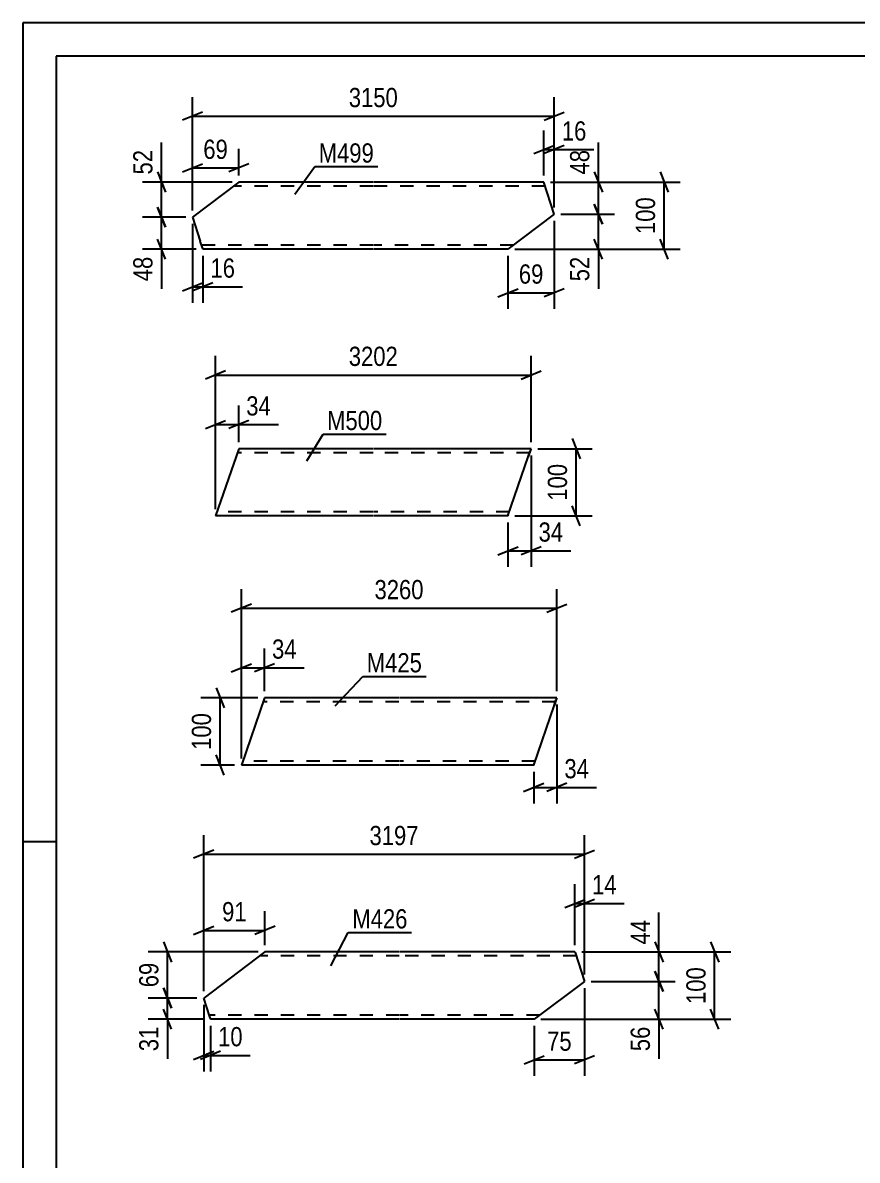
# Model space of a CAD drawing. Header units: millimetres. Extents: x 0 to 594, y 0 to 420.
# Drawn here: x 0 to 124.3, y 250.6 to 420 of the extents above; entities that cross this region are included whole.
import ezdxf

# ---------------------------------------------------------------- set-up
doc = ezdxf.new("R2010")
doc.units = ezdxf.units.MM
doc.linetypes.add('DXK_LINE_DOT2', pattern=[3.9198, 1.9599, -1.9599])
doc.styles.add('Arial Narrow', font='ARIALN.TTF', dxfattribs={"height": 0.2})

# ---------------------------------------------------------------- blocks, each defined once
blk = doc.blocks.new('Unknown-570389203-1132')
at = {"color": 5, "linetype": 'Continuous'}
for p, q in [((594, 420), (0, 420)), ((0, 420), (0, 0)), ((589, 415), (5, 415)), ((5, 415), (5, 5)), ((5, 298), (0, 298))]:
    blk.add_line(p, q, dxfattribs=at)
blk = doc.blocks.new('Part-570389203-18737 - 18736')
at = {"color": 2, "linetype": 'Continuous'}
for p, q in [((32.17, 396.27), (25.27, 391.04)), ((52.17, 396.27), (32.17, 396.27)), ((77.6, 396.27), (52.27, 396.27)), ((79.16, 391.5), (77.6, 396.27)), ((79.16, 391.5), (72.27, 386.27)), ((25.27, 391.04), (26.44, 387.47)), ((26.72, 386.62), (26.44, 387.47)), ((26.8, 386.36), (26.72, 386.62)), ((26.83, 386.27), (26.8, 386.36)), ((52.17, 386.27), (26.83, 386.27)), ((72.27, 386.27), (52.27, 386.27))]:
    blk.add_line(p, q, dxfattribs=at)
at = {"color": 7, "linetype": 'DXK_LINE_DOT2'}
for p, q in [((52.17, 395.67), (31.37, 395.67)), ((77.79, 395.67), (52.27, 395.67)), ((26.59, 387.01), (26.44, 387.47)), ((26.72, 386.62), (26.62, 386.92)), ((52.17, 386.87), (26.64, 386.87)), ((73.06, 386.87), (52.27, 386.87))]:
    blk.add_line(p, q, dxfattribs=at)
blk = doc.blocks.new('Part-570389203-18766 - 18765')
at = {"color": 2, "linetype": 'Continuous'}
for p, q in [((32.17, 356.55), (28.72, 346.55)), ((52.17, 356.55), (32.17, 356.55)), ((75.71, 356.55), (52.27, 356.55)), ((75.68, 356.46), (75.29, 355.35)), ((75.71, 356.55), (75.68, 356.46)), ((72.27, 346.55), (75.29, 355.35)), ((52.17, 346.55), (28.72, 346.55)), ((72.27, 346.55), (52.27, 346.55))]:
    blk.add_line(p, q, dxfattribs=at)
at = {"color": 7, "linetype": 'DXK_LINE_DOT2'}
for p, q in [((52.17, 355.95), (31.96, 355.95)), ((75.5, 355.95), (52.27, 355.95)), ((75.29, 355.35), (75.59, 356.2)), ((52.17, 347.15), (28.93, 347.15)), ((72.47, 347.15), (52.27, 347.15)), ((72.3, 346.65), (72.27, 346.55))]:
    blk.add_line(p, q, dxfattribs=at)
blk = doc.blocks.new('Part-570389203-18774 - 18773')
at = {"color": 2, "linetype": 'Continuous'}
for p, q in [((36, 319.43), (32.56, 309.43)), ((56, 319.43), (36, 319.43)), ((79.54, 319.43), (56.1, 319.43)), ((79.51, 319.34), (79.13, 318.23)), ((79.54, 319.43), (79.51, 319.34)), ((76.1, 309.43), (79.13, 318.23)), ((56, 309.43), (32.56, 309.43)), ((76.1, 309.43), (56.1, 309.43))]:
    blk.add_line(p, q, dxfattribs=at)
at = {"color": 7, "linetype": 'DXK_LINE_DOT2'}
for p, q in [((56, 318.83), (35.79, 318.83)), ((79.34, 318.83), (56.1, 318.83)), ((79.13, 318.23), (79.42, 319.08)), ((56, 310.03), (32.76, 310.03)), ((76.31, 310.03), (56.1, 310.03)), ((76.13, 309.52), (76.1, 309.43))]:
    blk.add_line(p, q, dxfattribs=at)
blk = doc.blocks.new('Part-570389203-18782 - 18781')
at = {"color": 2, "linetype": 'Continuous'}
for p, q in [((36.08, 281.59), (26.95, 274.73)), ((56.08, 281.59), (36.08, 281.59)), ((82.25, 281.59), (56.18, 281.59)), ((82.25, 281.59), (82.28, 281.5)), ((82.28, 281.5), (83.66, 277.21)), ((83.66, 277.21), (76.18, 271.59)), ((27.85, 271.94), (26.95, 274.73)), ((27.94, 271.68), (27.85, 271.94)), ((27.97, 271.59), (27.94, 271.68)), ((56.08, 271.59), (27.97, 271.59)), ((76.18, 271.59), (56.18, 271.59))]:
    blk.add_line(p, q, dxfattribs=at)
at = {"color": 7, "linetype": 'DXK_LINE_DOT2'}
for p, q in [((56.08, 280.99), (35.28, 280.99)), ((82.44, 280.99), (56.18, 280.99)), ((27.76, 272.23), (27.73, 272.33)), ((56.08, 272.19), (27.77, 272.19)), ((76.98, 272.19), (56.18, 272.19))]:
    blk.add_line(p, q, dxfattribs=at)
blk = doc.blocks.new('StraightDimension-570389203-19005 - 18736')
at = {"color": 7, "linetype": 'Continuous'}
for p, q in [((85.13, 397.77), (86.33, 394.77)), ((78.6, 396.27), (88.13, 396.27)), ((85.73, 391.5), (85.73, 396.27)), ((80.16, 391.5), (88.13, 391.5)), ((86.33, 390), (85.13, 393))]:
    blk.add_line(p, q, dxfattribs=at)
at = {"color": 0}
blk.add_wipeout([(84.98, 401.65), (80.78, 401.65), (80.78, 396.8), (84.98, 396.8)], dxfattribs=at)
at = {"color": 7, "linetype": 'Continuous'}
blk.add_line((85.73, 396.27), (85.73, 402.18), dxfattribs=at)
blk.add_line((85.73, 396.27), (85.73, 402.18), dxfattribs=at)
at = {"color": 3, "style": 'Arial Narrow'}
blk.add_text('48', height=2.863, rotation=90.0002, dxfattribs=at).set_placement((84.38, 397.4))
blk = doc.blocks.new('StraightDimension-570389203-18965 - 18736')
at = {"color": 7, "linetype": 'Continuous'}
for p, q in [((77.6, 397.27), (77.6, 403.95)), ((79.16, 392.5), (79.16, 403.95)), ((76.1, 400.5), (79.1, 401.7)), ((80.66, 401.7), (77.66, 400.5)), ((77.6, 401.1), (79.16, 401.1))]:
    blk.add_line(p, q, dxfattribs=at)
at = {"color": 0}
blk.add_wipeout([(84.54, 401.85), (84.54, 406.05), (79.69, 406.05), (79.69, 401.85)], dxfattribs=at)
at = {"color": 7, "linetype": 'Continuous'}
blk.add_line((79.16, 401.1), (85.07, 401.1), dxfattribs=at)
blk.add_line((79.16, 401.1), (85.07, 401.1), dxfattribs=at)
at = {"color": 3, "style": 'Arial Narrow'}
blk.add_text('16', height=2.863, dxfattribs=at).set_placement((80.29, 402.45))
blk = doc.blocks.new('StraightDimension-570389203-18940 - 18736')
at = {"color": 7, "linetype": 'Continuous'}
for p, q in [((79.16, 390.5), (79.16, 377.39)), ((72.27, 385.27), (72.27, 377.39)), ((70.77, 379.19), (73.77, 380.39)), ((72.27, 379.79), (79.16, 379.79)), ((80.66, 380.39), (77.66, 379.19))]:
    blk.add_line(p, q, dxfattribs=at)
at = {"color": 0}
blk.add_wipeout([(78.14, 380.54), (78.14, 384.74), (73.29, 384.74), (73.29, 380.54)], dxfattribs=at)
at = {"color": 3, "style": 'Arial Narrow'}
blk.add_text('69', height=2.863, dxfattribs=at).set_placement((73.89, 381.14))
blk = doc.blocks.new('StraightDimension-570389203-18897 - 18736')
at = {"color": 7, "linetype": 'Continuous'}
for p, q in [((25.27, 390.04), (25.27, 378.28)), ((26.83, 385.27), (26.83, 378.28)), ((23.77, 380.08), (26.77, 381.28)), ((28.33, 381.28), (25.33, 380.08)), ((25.27, 380.68), (26.83, 380.68))]:
    blk.add_line(p, q, dxfattribs=at)
at = {"color": 0}
blk.add_wipeout([(32.22, 381.43), (32.22, 385.63), (27.36, 385.63), (27.36, 381.43)], dxfattribs=at)
at = {"color": 7, "linetype": 'Continuous'}
blk.add_line((26.83, 380.68), (32.74, 380.68), dxfattribs=at)
blk.add_line((26.83, 380.68), (32.74, 380.68), dxfattribs=at)
at = {"color": 3, "style": 'Arial Narrow'}
blk.add_text('16', height=2.863, dxfattribs=at).set_placement((27.96, 382.03))
blk = doc.blocks.new('StraightDimension-570389203-18882 - 18736')
at = {"color": 7, "linetype": 'Continuous'}
for p, q in [((25.27, 392.04), (25.27, 401.22)), ((32.17, 397.27), (32.17, 401.22)), ((23.77, 397.77), (26.77, 398.97)), ((25.27, 398.37), (32.17, 398.37)), ((33.67, 398.97), (30.67, 397.77))]:
    blk.add_line(p, q, dxfattribs=at)
at = {"color": 0}
blk.add_wipeout([(31.14, 399.12), (31.14, 403.32), (26.29, 403.32), (26.29, 399.12)], dxfattribs=at)
at = {"color": 3, "style": 'Arial Narrow'}
blk.add_text('69', height=2.863, dxfattribs=at).set_placement((26.89, 399.72))
blk = doc.blocks.new('StraightDimension-570389203-19054 - 18736')
at = {"color": 7, "linetype": 'Continuous'}
for p, q in [((94.92, 397.77), (96.12, 394.77)), ((78.6, 396.27), (97.92, 396.27)), ((95.52, 386.27), (95.52, 396.27)), ((96.12, 384.77), (94.92, 387.77)), ((73.27, 386.27), (97.92, 386.27))]:
    blk.add_line(p, q, dxfattribs=at)
at = {"color": 0}
blk.add_wipeout([(94.77, 394.61), (90.57, 394.61), (90.57, 387.93), (94.77, 387.93)], dxfattribs=at)
at = {"color": 3, "style": 'Arial Narrow'}
blk.add_text('100', height=2.863, rotation=90.0002, dxfattribs=at).set_placement((94.17, 388.53))
blk = doc.blocks.new('StraightDimension-570389203-18990 - 18736')
at = {"color": 7, "linetype": 'Continuous'}
for p, q in [((25.27, 392.04), (25.27, 408.93)), ((79.16, 392.5), (79.16, 408.93)), ((26.77, 406.68), (23.77, 405.48)), ((77.66, 405.48), (80.66, 406.68)), ((25.27, 406.08), (79.16, 406.08))]:
    blk.add_line(p, q, dxfattribs=at)
at = {"color": 0}
blk.add_wipeout([(56.47, 406.83), (56.47, 411.03), (47.96, 411.03), (47.96, 406.83)], dxfattribs=at)
at = {"color": 3, "style": 'Arial Narrow'}
blk.add_text('3150', height=2.863, dxfattribs=at).set_placement((48.56, 407.43))
blk = doc.blocks.new('StraightDimension-570389203-19006 - 18736')
at = {"color": 7, "linetype": 'Continuous'}
for p, q in [((80.16, 391.5), (88.13, 391.5)), ((85.13, 393), (86.33, 390)), ((85.73, 386.27), (85.73, 391.5)), ((86.33, 384.77), (85.13, 387.77)), ((73.27, 386.27), (88.13, 386.27))]:
    blk.add_line(p, q, dxfattribs=at)
at = {"color": 0}
blk.add_wipeout([(84.98, 385.75), (80.78, 385.75), (80.78, 380.89), (84.98, 380.89)], dxfattribs=at)
at = {"color": 7, "linetype": 'Continuous'}
blk.add_line((85.73, 386.27), (85.73, 380.37), dxfattribs=at)
blk.add_line((85.73, 386.27), (85.73, 380.37), dxfattribs=at)
at = {"color": 3, "style": 'Arial Narrow'}
blk.add_text('52', height=2.863, rotation=90.0002, dxfattribs=at).set_placement((84.38, 381.49))
blk = doc.blocks.new('StraightDimension-570389203-19086 - 18736')
at = {"color": 7, "linetype": 'Continuous'}
for p, q in [((20.07, 397.77), (21.27, 394.77)), ((31.17, 396.27), (17.82, 396.27)), ((20.67, 391.04), (20.67, 396.27)), ((21.27, 389.54), (20.07, 392.54)), ((24.27, 391.04), (17.82, 391.04))]:
    blk.add_line(p, q, dxfattribs=at)
at = {"color": 0}
blk.add_wipeout([(19.92, 401.65), (15.72, 401.65), (15.72, 396.8), (19.92, 396.8)], dxfattribs=at)
at = {"color": 7, "linetype": 'Continuous'}
blk.add_line((20.67, 396.27), (20.67, 402.18), dxfattribs=at)
blk.add_line((20.67, 396.27), (20.67, 402.18), dxfattribs=at)
at = {"color": 3, "style": 'Arial Narrow'}
blk.add_text('52', height=2.863, rotation=90.0002, dxfattribs=at).set_placement((19.32, 397.4))
blk = doc.blocks.new('StraightDimension-570389203-19087 - 18736')
at = {"color": 7, "linetype": 'Continuous'}
for p, q in [((20.07, 392.54), (21.27, 389.54)), ((24.27, 391.04), (17.82, 391.04)), ((20.67, 386.27), (20.67, 391.04)), ((21.27, 384.77), (20.07, 387.77)), ((25.83, 386.27), (17.82, 386.27))]:
    blk.add_line(p, q, dxfattribs=at)
at = {"color": 0}
blk.add_wipeout([(19.92, 385.75), (15.72, 385.75), (15.72, 380.89), (19.92, 380.89)], dxfattribs=at)
at = {"color": 7, "linetype": 'Continuous'}
blk.add_line((20.67, 386.27), (20.67, 380.37), dxfattribs=at)
blk.add_line((20.67, 386.27), (20.67, 380.37), dxfattribs=at)
at = {"color": 3, "style": 'Arial Narrow'}
blk.add_text('48', height=2.863, rotation=90.0002, dxfattribs=at).set_placement((19.32, 381.49))
blk = doc.blocks.new('StraightDimension-570389203-19142 - 18765')
at = {"color": 7, "linetype": 'Continuous'}
for p, q in [((75.71, 355.55), (75.71, 338.96)), ((72.27, 345.55), (72.27, 338.96)), ((70.77, 340.76), (73.77, 341.96)), ((72.27, 341.36), (75.71, 341.36)), ((77.21, 341.96), (74.21, 340.76))]:
    blk.add_line(p, q, dxfattribs=at)
at = {"color": 0}
blk.add_wipeout([(81.09, 342.11), (81.09, 346.31), (76.23, 346.31), (76.23, 342.11)], dxfattribs=at)
at = {"color": 7, "linetype": 'Continuous'}
blk.add_line((75.71, 341.36), (81.61, 341.36), dxfattribs=at)
blk.add_line((75.71, 341.36), (81.61, 341.36), dxfattribs=at)
at = {"color": 3, "style": 'Arial Narrow'}
blk.add_text('34', height=2.863, dxfattribs=at).set_placement((76.83, 342.71))
blk = doc.blocks.new('StraightDimension-570389203-19119 - 18765')
at = {"color": 7, "linetype": 'Continuous'}
for p, q in [((28.72, 347.55), (28.72, 363)), ((32.17, 357.55), (32.17, 363)), ((27.22, 359.55), (30.22, 360.75)), ((28.72, 360.15), (32.17, 360.15)), ((33.67, 360.75), (30.67, 359.55))]:
    blk.add_line(p, q, dxfattribs=at)
at = {"color": 0}
blk.add_wipeout([(37.55, 360.9), (37.55, 365.1), (32.69, 365.1), (32.69, 360.9)], dxfattribs=at)
at = {"color": 7, "linetype": 'Continuous'}
blk.add_line((32.17, 360.15), (38.07, 360.15), dxfattribs=at)
blk.add_line((32.17, 360.15), (38.07, 360.15), dxfattribs=at)
at = {"color": 3, "style": 'Arial Narrow'}
blk.add_text('34', height=2.863, dxfattribs=at).set_placement((33.29, 361.5))
blk = doc.blocks.new('StraightDimension-570389203-19169 - 18765')
at = {"color": 7, "linetype": 'Continuous'}
for p, q in [((28.72, 347.55), (28.72, 370.38)), ((75.71, 357.55), (75.71, 370.38)), ((30.22, 368.13), (27.22, 366.93)), ((74.21, 366.93), (77.21, 368.13)), ((28.72, 367.53), (75.71, 367.53))]:
    blk.add_line(p, q, dxfattribs=at)
at = {"color": 0}
blk.add_wipeout([(56.47, 368.28), (56.47, 372.48), (47.96, 372.48), (47.96, 368.28)], dxfattribs=at)
at = {"color": 3, "style": 'Arial Narrow'}
blk.add_text('3202', height=2.863, dxfattribs=at).set_placement((48.56, 368.88))
blk = doc.blocks.new('StraightDimension-570389203-19180 - 18765')
at = {"color": 7, "linetype": 'Continuous'}
for p, q in [((81.81, 358.05), (83.01, 355.05)), ((76.71, 356.55), (84.81, 356.55)), ((82.41, 346.55), (82.41, 356.55)), ((83.01, 345.05), (81.81, 348.05)), ((73.27, 346.55), (84.81, 346.55))]:
    blk.add_line(p, q, dxfattribs=at)
at = {"color": 0}
blk.add_wipeout([(81.66, 354.9), (77.46, 354.9), (77.46, 348.21), (81.66, 348.21)], dxfattribs=at)
at = {"color": 3, "style": 'Arial Narrow'}
blk.add_text('100', height=2.863, rotation=90.0002, dxfattribs=at).set_placement((81.06, 348.81))
blk = doc.blocks.new('StraightDimension-570389203-19292 - 18773')
at = {"color": 7, "linetype": 'Continuous'}
for p, q in [((28.79, 320.93), (29.99, 317.93)), ((35, 319.43), (26.54, 319.43)), ((29.39, 309.43), (29.39, 319.43)), ((29.99, 307.93), (28.79, 310.93)), ((31.56, 309.43), (26.54, 309.43))]:
    blk.add_line(p, q, dxfattribs=at)
at = {"color": 0}
blk.add_wipeout([(28.64, 317.77), (24.44, 317.77), (24.44, 311.09), (28.64, 311.09)], dxfattribs=at)
at = {"color": 3, "style": 'Arial Narrow'}
blk.add_text('100', height=2.863, rotation=90.0002, dxfattribs=at).set_placement((28.04, 311.69))
blk = doc.blocks.new('StraightDimension-570389203-19198 - 18773')
at = {"color": 7, "linetype": 'Continuous'}
for p, q in [((32.56, 310.43), (32.56, 326.78)), ((36, 320.43), (36, 326.78)), ((31.06, 323.33), (34.06, 324.53)), ((32.56, 323.93), (36, 323.93)), ((37.5, 324.53), (34.5, 323.33))]:
    blk.add_line(p, q, dxfattribs=at)
at = {"color": 0}
blk.add_wipeout([(41.38, 324.68), (41.38, 328.88), (36.53, 328.88), (36.53, 324.68)], dxfattribs=at)
at = {"color": 7, "linetype": 'Continuous'}
blk.add_line((36, 323.93), (41.91, 323.93), dxfattribs=at)
blk.add_line((36, 323.93), (41.91, 323.93), dxfattribs=at)
at = {"color": 3, "style": 'Arial Narrow'}
blk.add_text('34', height=2.863, dxfattribs=at).set_placement((37.13, 325.28))
blk = doc.blocks.new('StraightDimension-570389203-19216 - 18773')
at = {"color": 7, "linetype": 'Continuous'}
for p, q in [((79.54, 318.43), (79.54, 303.71)), ((76.1, 308.43), (76.1, 303.71)), ((74.6, 305.51), (77.6, 306.71)), ((81.04, 306.71), (78.04, 305.51)), ((76.1, 306.11), (79.54, 306.11))]:
    blk.add_line(p, q, dxfattribs=at)
at = {"color": 0}
blk.add_wipeout([(84.92, 306.86), (84.92, 311.06), (80.07, 311.06), (80.07, 306.86)], dxfattribs=at)
at = {"color": 7, "linetype": 'Continuous'}
blk.add_line((79.54, 306.11), (85.45, 306.11), dxfattribs=at)
blk.add_line((79.54, 306.11), (85.45, 306.11), dxfattribs=at)
at = {"color": 3, "style": 'Arial Narrow'}
blk.add_text('34', height=2.863, dxfattribs=at).set_placement((80.67, 307.46))
blk = doc.blocks.new('StraightDimension-570389203-19281 - 18773')
at = {"color": 7, "linetype": 'Continuous'}
for p, q in [((32.56, 310.43), (32.56, 335.63)), ((79.54, 320.43), (79.54, 335.63)), ((34.06, 333.38), (31.06, 332.18)), ((32.56, 332.78), (79.54, 332.78)), ((78.04, 332.18), (81.04, 333.38))]:
    blk.add_line(p, q, dxfattribs=at)
at = {"color": 0}
blk.add_wipeout([(60.31, 333.53), (60.31, 337.73), (51.79, 337.73), (51.79, 333.53)], dxfattribs=at)
at = {"color": 3, "style": 'Arial Narrow'}
blk.add_text('3260', height=2.863, dxfattribs=at).set_placement((52.39, 334.13))
blk = doc.blocks.new('StraightDimension-570389203-19393 - 18781')
at = {"color": 7, "linetype": 'Continuous'}
for p, q in [((26.95, 275.73), (26.95, 299)), ((83.66, 278.21), (83.66, 299)), ((28.45, 296.75), (25.45, 295.55)), ((82.16, 295.55), (85.16, 296.75)), ((26.95, 296.15), (83.66, 296.15))]:
    blk.add_line(p, q, dxfattribs=at)
at = {"color": 0}
blk.add_wipeout([(59.56, 296.9), (59.56, 301.1), (51.05, 301.1), (51.05, 296.9)], dxfattribs=at)
at = {"color": 3, "style": 'Arial Narrow'}
blk.add_text('3197', height=2.863, dxfattribs=at).set_placement((51.65, 297.5))
blk = doc.blocks.new('StraightDimension-570389203-19353 - 18781')
at = {"color": 7, "linetype": 'Continuous'}
for p, q in [((83.66, 276.21), (83.66, 263.12)), ((76.18, 270.59), (76.18, 263.12)), ((74.68, 264.92), (77.68, 266.12)), ((85.16, 266.12), (82.16, 264.92)), ((76.18, 265.52), (83.66, 265.52))]:
    blk.add_line(p, q, dxfattribs=at)
at = {"color": 0}
blk.add_wipeout([(82.35, 266.27), (82.35, 270.47), (77.5, 270.47), (77.5, 266.27)], dxfattribs=at)
at = {"color": 3, "style": 'Arial Narrow'}
blk.add_text('75', height=2.863, dxfattribs=at).set_placement((78.1, 266.87))
blk = doc.blocks.new('StraightDimension-570389203-19366 - 18781')
at = {"color": 7, "linetype": 'Continuous'}
for p, q in [((82.25, 282.59), (82.25, 291.67)), ((83.66, 278.21), (83.66, 291.67)), ((80.75, 288.22), (83.75, 289.42)), ((85.16, 289.42), (82.16, 288.22)), ((82.25, 288.82), (83.66, 288.82))]:
    blk.add_line(p, q, dxfattribs=at)
at = {"color": 0}
blk.add_wipeout([(89.05, 289.57), (89.05, 293.77), (84.19, 293.77), (84.19, 289.57)], dxfattribs=at)
at = {"color": 7, "linetype": 'Continuous'}
blk.add_line((83.66, 288.82), (89.57, 288.82), dxfattribs=at)
blk.add_line((83.66, 288.82), (89.57, 288.82), dxfattribs=at)
at = {"color": 3, "style": 'Arial Narrow'}
blk.add_text('14', height=2.863, dxfattribs=at).set_placement((84.79, 290.17))
blk = doc.blocks.new('StraightDimension-570389203-19317 - 18781')
at = {"color": 7, "linetype": 'Continuous'}
for p, q in [((26.95, 275.73), (26.95, 287.66)), ((36.08, 282.59), (36.08, 287.66)), ((25.45, 284.21), (28.45, 285.41)), ((26.95, 284.81), (36.08, 284.81)), ((37.58, 285.41), (34.58, 284.21))]:
    blk.add_line(p, q, dxfattribs=at)
at = {"color": 0}
blk.add_wipeout([(33.94, 285.56), (33.94, 289.76), (29.09, 289.76), (29.09, 285.56)], dxfattribs=at)
at = {"color": 3, "style": 'Arial Narrow'}
blk.add_text('91', height=2.863, dxfattribs=at).set_placement((29.69, 286.16))
blk = doc.blocks.new('StraightDimension-570389203-19486 - 18781')
at = {"color": 7, "linetype": 'Continuous'}
for p, q in [((94.16, 278.71), (95.36, 275.71)), ((84.66, 277.21), (97.16, 277.21)), ((94.76, 271.59), (94.76, 277.21)), ((95.36, 270.09), (94.16, 273.09)), ((77.18, 271.59), (97.16, 271.59))]:
    blk.add_line(p, q, dxfattribs=at)
at = {"color": 0}
blk.add_wipeout([(94.01, 271.06), (89.81, 271.06), (89.81, 266.21), (94.01, 266.21)], dxfattribs=at)
at = {"color": 7, "linetype": 'Continuous'}
blk.add_line((94.76, 271.59), (94.76, 265.68), dxfattribs=at)
blk.add_line((94.76, 271.59), (94.76, 265.68), dxfattribs=at)
at = {"color": 3, "style": 'Arial Narrow'}
blk.add_text('56', height=2.863, rotation=90.0002, dxfattribs=at).set_placement((93.41, 266.81))
blk = doc.blocks.new('StraightDimension-570389203-19335 - 18781')
at = {"color": 7, "linetype": 'Continuous'}
for p, q in [((26.95, 273.73), (26.95, 263.79)), ((27.97, 270.59), (27.97, 263.79)), ((25.45, 265.59), (28.45, 266.79)), ((29.47, 266.79), (26.47, 265.59)), ((26.95, 266.19), (27.97, 266.19))]:
    blk.add_line(p, q, dxfattribs=at)
at = {"color": 0}
blk.add_wipeout([(33.35, 266.94), (33.35, 271.14), (28.49, 271.14), (28.49, 266.94)], dxfattribs=at)
at = {"color": 7, "linetype": 'Continuous'}
blk.add_line((27.97, 266.19), (33.87, 266.19), dxfattribs=at)
blk.add_line((27.97, 266.19), (33.87, 266.19), dxfattribs=at)
at = {"color": 3, "style": 'Arial Narrow'}
blk.add_text('10', height=2.863, dxfattribs=at).set_placement((29.09, 267.54))
blk = doc.blocks.new('StraightDimension-570389203-19408 - 18781')
at = {"color": 7, "linetype": 'Continuous'}
for p, q in [((20.95, 283.09), (22.15, 280.09)), ((35.08, 281.59), (18.7, 281.59)), ((21.55, 274.73), (21.55, 281.59)), ((22.15, 273.23), (20.95, 276.23)), ((25.95, 274.73), (18.7, 274.73))]:
    blk.add_line(p, q, dxfattribs=at)
at = {"color": 0}
blk.add_wipeout([(20.8, 280.59), (16.6, 280.59), (16.6, 275.73), (20.8, 275.73)], dxfattribs=at)
at = {"color": 3, "style": 'Arial Narrow'}
blk.add_text('69', height=2.863, rotation=90.0002, dxfattribs=at).set_placement((20.2, 276.33))
blk = doc.blocks.new('StraightDimension-570389203-19409 - 18781')
at = {"color": 7, "linetype": 'Continuous'}
for p, q in [((20.95, 276.23), (22.15, 273.23)), ((25.95, 274.73), (18.7, 274.73)), ((21.55, 271.59), (21.55, 274.73)), ((22.15, 270.09), (20.95, 273.09)), ((26.97, 271.59), (18.7, 271.59))]:
    blk.add_line(p, q, dxfattribs=at)
at = {"color": 0}
blk.add_wipeout([(20.8, 271.06), (16.6, 271.06), (16.6, 266.21), (20.8, 266.21)], dxfattribs=at)
at = {"color": 7, "linetype": 'Continuous'}
blk.add_line((21.55, 271.59), (21.55, 265.68), dxfattribs=at)
blk.add_line((21.55, 271.59), (21.55, 265.68), dxfattribs=at)
at = {"color": 3, "style": 'Arial Narrow'}
blk.add_text('31', height=2.863, rotation=90.0002, dxfattribs=at).set_placement((20.2, 266.81))
blk = doc.blocks.new('StraightDimension-570389203-19460 - 18781')
at = {"color": 7, "linetype": 'Continuous'}
for p, q in [((102.45, 283.09), (103.65, 280.09)), ((83.25, 281.59), (105.45, 281.59)), ((103.05, 271.59), (103.05, 281.59)), ((103.65, 270.09), (102.45, 273.09)), ((77.18, 271.59), (105.45, 271.59))]:
    blk.add_line(p, q, dxfattribs=at)
at = {"color": 0}
blk.add_wipeout([(102.3, 279.93), (98.1, 279.93), (98.1, 273.24), (102.3, 273.24)], dxfattribs=at)
at = {"color": 3, "style": 'Arial Narrow'}
blk.add_text('100', height=2.863, rotation=90.0002, dxfattribs=at).set_placement((101.7, 273.84))
blk = doc.blocks.new('StraightDimension-570389203-19485 - 18781')
at = {"color": 7, "linetype": 'Continuous'}
for p, q in [((94.16, 283.09), (95.36, 280.09)), ((83.25, 281.59), (97.16, 281.59)), ((94.76, 277.21), (94.76, 281.59)), ((95.36, 275.71), (94.16, 278.71)), ((84.66, 277.21), (97.16, 277.21))]:
    blk.add_line(p, q, dxfattribs=at)
at = {"color": 0}
blk.add_wipeout([(94.01, 286.97), (89.81, 286.97), (89.81, 282.11), (94.01, 282.11)], dxfattribs=at)
at = {"color": 7, "linetype": 'Continuous'}
blk.add_line((94.76, 281.59), (94.76, 287.49), dxfattribs=at)
blk.add_line((94.76, 281.59), (94.76, 287.49), dxfattribs=at)
at = {"color": 3, "style": 'Arial Narrow'}
blk.add_text('44', height=2.863, rotation=90.0002, dxfattribs=at).set_placement((93.41, 282.71))
blk = doc.blocks.new('Mark-570389203-18799 - 18736')
at = {"color": 0}
blk.add_wipeout([(52.3, 399.17), (52.3, 402.17), (44.08, 402.17), (44.08, 399.17)], dxfattribs=at)
blk.add_wipeout([(52.3, 399.17), (52.3, 402.17), (44.08, 402.17), (44.08, 399.17)], dxfattribs=at)
at = {"color": 30, "linetype": 'Continuous'}
for p, q in [((40.54, 394.46), (43.48, 398.57)), ((43.48, 398.57), (52.9, 398.57))]:
    blk.add_line(p, q, dxfattribs=at)
at = {"color": 3, "style": 'Arial Narrow'}
blk.add_text('M499', height=2.863, dxfattribs=at).set_placement((44.08, 399.17))
blk = doc.blocks.new('Mark-570389203-18810 - 18765')
at = {"color": 0}
blk.add_wipeout([(53.55, 359.33), (53.55, 362.33), (45.33, 362.33), (45.33, 359.33)], dxfattribs=at)
blk.add_wipeout([(53.55, 359.33), (53.55, 362.33), (45.33, 362.33), (45.33, 359.33)], dxfattribs=at)
at = {"color": 30, "linetype": 'Continuous'}
for p, q in [((42.29, 354.76), (44.73, 358.73)), ((44.73, 358.73), (54.15, 358.73))]:
    blk.add_line(p, q, dxfattribs=at)
at = {"color": 3, "style": 'Arial Narrow'}
blk.add_text('M500', height=2.863, dxfattribs=at).set_placement((45.33, 359.33))
blk = doc.blocks.new('Mark-570389203-18811 - 18773')
at = {"color": 0}
blk.add_wipeout([(59.46, 323.24), (59.46, 326.24), (51.24, 326.24), (51.24, 323.24)], dxfattribs=at)
blk.add_wipeout([(59.46, 323.24), (59.46, 326.24), (51.24, 326.24), (51.24, 323.24)], dxfattribs=at)
at = {"color": 30, "linetype": 'Continuous'}
for p, q in [((46.55, 318.24), (50.64, 322.64)), ((50.64, 322.64), (60.06, 322.64))]:
    blk.add_line(p, q, dxfattribs=at)
at = {"color": 3, "style": 'Arial Narrow'}
blk.add_text('M425', height=2.863, dxfattribs=at).set_placement((51.24, 323.24))
blk = doc.blocks.new('Mark-570389203-18812 - 18781')
at = {"color": 0}
blk.add_wipeout([(57.31, 285.09), (57.31, 288.09), (49.09, 288.09), (49.09, 285.09)], dxfattribs=at)
blk.add_wipeout([(57.31, 285.09), (57.31, 288.09), (49.09, 288.09), (49.09, 285.09)], dxfattribs=at)
at = {"color": 30, "linetype": 'Continuous'}
for p, q in [((45.88, 279.51), (48.49, 284.49)), ((48.49, 284.49), (57.91, 284.49))]:
    blk.add_line(p, q, dxfattribs=at)
at = {"color": 3, "style": 'Arial Narrow'}
blk.add_text('M426', height=2.863, dxfattribs=at).set_placement((49.09, 285.09))

msp = doc.modelspace()

# ---------------------------------------------------------------- block references
for name in ['Unknown-570389203-1132', 'Part-570389203-18737 - 18736', 'Part-570389203-18766 - 18765', 'Part-570389203-18774 - 18773', 'Part-570389203-18782 - 18781']:
    msp.add_blockref(name, (0, 0))

# ---------------------------------------------------------------- next in the draw order: block references
for name in ['StraightDimension-570389203-18882 - 18736', 'StraightDimension-570389203-19005 - 18736', 'StraightDimension-570389203-18897 - 18736', 'StraightDimension-570389203-19119 - 18765', 'StraightDimension-570389203-19142 - 18765', 'StraightDimension-570389203-19292 - 18773', 'StraightDimension-570389203-19216 - 18773', 'StraightDimension-570389203-19393 - 18781', 'StraightDimension-570389203-19335 - 18781']:
    msp.add_blockref(name, (0, 0))

# ---------------------------------------------------------------- next in the draw order: block references
for name in ['StraightDimension-570389203-18965 - 18736', 'StraightDimension-570389203-18940 - 18736', 'StraightDimension-570389203-19169 - 18765', 'StraightDimension-570389203-19198 - 18773', 'StraightDimension-570389203-19366 - 18781', 'StraightDimension-570389203-19317 - 18781', 'Mark-570389203-18812 - 18781', 'StraightDimension-570389203-19353 - 18781']:
    msp.add_blockref(name, (0, 0))

# ---------------------------------------------------------------- next in the draw order: block references
for name in ['StraightDimension-570389203-19054 - 18736', 'Mark-570389203-18810 - 18765', 'StraightDimension-570389203-19180 - 18765', 'StraightDimension-570389203-19281 - 18773', 'StraightDimension-570389203-19408 - 18781', 'StraightDimension-570389203-19486 - 18781']:
    msp.add_blockref(name, (0, 0))

# ---------------------------------------------------------------- next in the draw order: block references
for name in ['StraightDimension-570389203-18990 - 18736', 'Mark-570389203-18811 - 18773', 'StraightDimension-570389203-19460 - 18781', 'StraightDimension-570389203-19409 - 18781']:
    msp.add_blockref(name, (0, 0))

# ---------------------------------------------------------------- next in the draw order: block references
for name in ['StraightDimension-570389203-19086 - 18736', 'Mark-570389203-18799 - 18736', 'StraightDimension-570389203-19006 - 18736', 'StraightDimension-570389203-19485 - 18781']:
    msp.add_blockref(name, (0, 0))

# ---------------------------------------------------------------- next in the draw order: block references
msp.add_blockref('StraightDimension-570389203-19087 - 18736', (0, 0))

doc.saveas('drawing.dxf')
